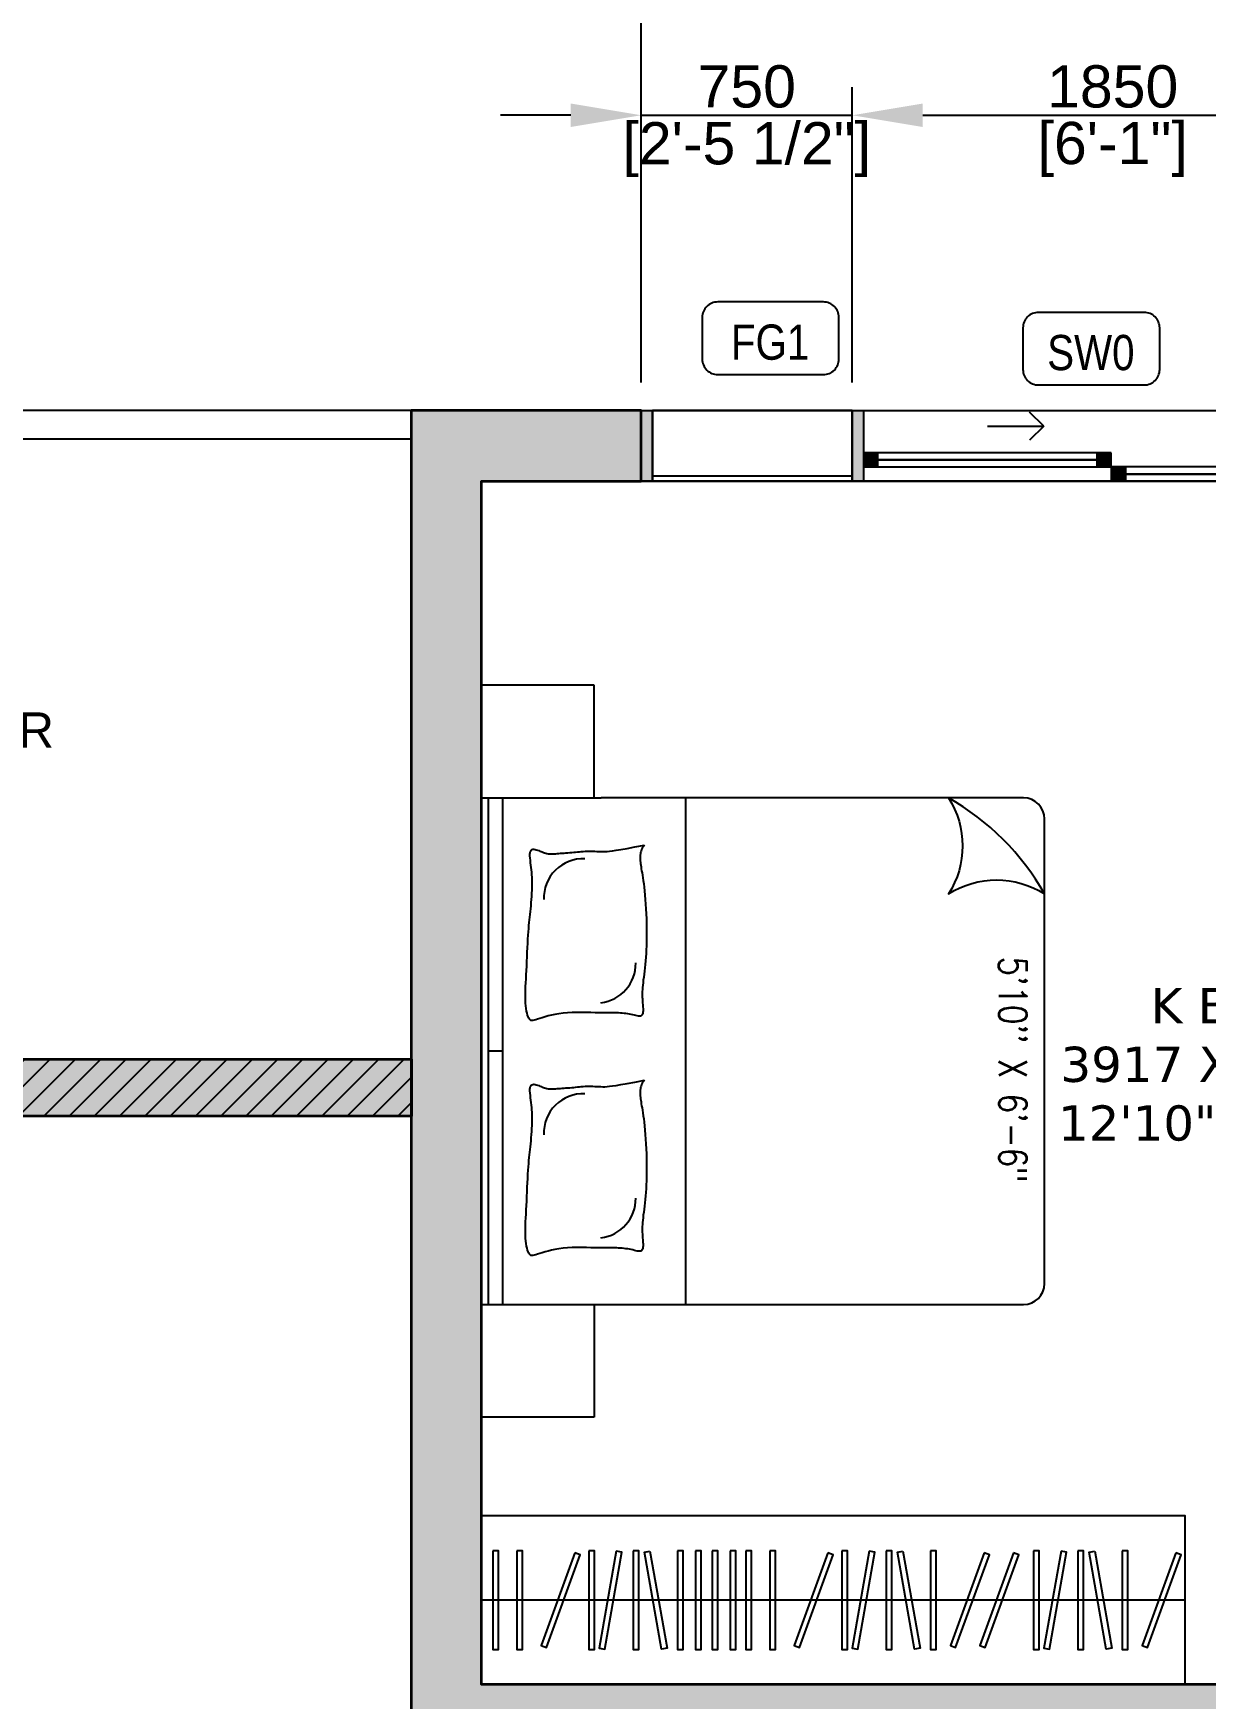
# Model space of a CAD drawing. Header units: millimetres. Extents: x 94643 to 134206, y 115494 to 180803.
# Drawn here: x 115368 to 119533, y 171692 to 177608 of the extents above; entities that cross this region are included whole.
import ezdxf
from ezdxf.enums import TextEntityAlignment as Align

# ---------------------------------------------------------------- set-up
doc = ezdxf.new("R2010")
doc.units = ezdxf.units.MM
doc.linetypes.add('Hidden Line', pattern=[978.055558, 705.555558, -272.5])
for name, color, linetype in [('A-Bed Furniture', 253, 'Continuous'), ('A-Bed Side Table', 253, 'Continuous'), ('A-Dimensions', 4, 'Continuous'), ('A-Hatch', 252, 'Continuous'), ('A-KBR-01-Wardrobe', 253, 'Continuous'), ('A-Railing', 6, 'Continuous'), ('A-Room Boundary', 44, 'Continuous'), ('A-Sofa Center  Table', 253, 'Continuous'), ('A-Text Main', 44, 'Continuous'), ('A-Wardrobe_2500', 252, 'Continuous'), ('A-Window', 4, 'Continuous')]:
    doc.layers.add(name, color=color, linetype=linetype)
doc.layers.add('A-Wall', color=240, linetype='Continuous', lineweight=35)
doc.styles.add('2024-08-29_TOWER-A$0$simplex-0.8', font='simplex.shx', dxfattribs={"width": 0.8})
doc.styles.add('3BHK  WEST_UN-2$0$2024-08-30_TOWER-C$0$simplex-0.8', font='simplex.shx', dxfattribs={"width": 0.8})
doc.styles.add('3BHK  WEST_UN-2$0$grid_text', font='verdana.ttf')
doc.styles.add('ARIAL', font='ARIALN.TTF')
doc.styles.add('Core_Typ-TA$0$Standard', font='arial.ttf')
doc.styles.add('S', font='arial.ttf', dxfattribs={"height": 150})
doc.dimstyles.new('DIMSMALL', dxfattribs={"dimtxt": 150, "dimasz": 250, "dimexe": 100, "dimexo": 100, "dimgap": 25, "dimtad": 1, "dimdec": 0, "dimzin": 0, "dimdsep": 46, "dimtxsty": 'S', "dimcen": 0, "dimdle": 100, "dimclrd": 8, "dimclre": 8, "dimclrt": 256, "dimazin": 0, "dimtfac": 1, "dimtdec": 0, "dimtix": 1, "dimtmove": 0, "dimatfit": 3, "dimldrblk": '12_DatumFilled', "dimfxl": 1, "dimtolj": 1, "dimtzin": 0, "dimlwd": -1, "dimlwe": -1, "dimarcsym": 1})

# ---------------------------------------------------------------- blocks, each defined once
blk = doc.blocks.new('Core & corridor')
at = {"linetype": 'Continuous'}
h = blk.add_hatch(dxfattribs=at)
h.set_pattern_fill('ANSI31', color=256, scale=20)
h.set_pattern_definition([(45, (9094.61, 11413.763), (-44.90128, 44.90128), [])])
h.paths.add_polyline_path([(14695.1, 50838.9), (16097.2, 50838.9), (16097.2, 51038.9), (14695.1, 51038.9)])
h.paths.add_polyline_path([(10846, 12913.8), (14684.7, 12913.8), (14684.7, 13113.9), (10846, 13113.9)])
h.paths.add_polyline_path([(20834.7, 15114.5), (20834.7, 13113.9), (21034.8, 13113.9), (21034.8, 15114.5)])
at = {"layer": 'A-Hatch'}
h = blk.add_hatch(color=256, dxfattribs=at)
h.dxf.hatch_style = 1
h.paths.add_polyline_path([(16097.2, 50838.9), (16097.2, 51038.9), (14695.1, 51038.9), (14695.1, 50838.9)])
at = {"layer": 'A-Railing'}
blk.add_lwpolyline([(12770.1, 53243.9), (16097.2, 53243.9), (16097.2, 53343.9), (12770.1, 53343.9)], close=True, dxfattribs=at)
at = {"layer": 'A-Wall'}
blk.add_lwpolyline([(14695.1, 50838.9), (16097.2, 50838.9), (16097.2, 51038.9), (14695.1, 51038.9)], close=True, dxfattribs=at)
at = {"layer": 'A-Text Main', "insert": (14423.5, 52103.5), "char_height": 125, "width": 978.285, "attachment_point": 5, "line_spacing_factor": 1.010232, "style": 'Core_Typ-TA$0$Standard'}
blk.add_mtext('PLANTER BOX', dxfattribs=at)
blk = doc.blocks.new('*D254')
at = {"layer": 'A-Dimensions', "color": 8, "transparency": 16777216}
for p, q in [((117527.8, 176367.7), (117527.8, 177416.9)), ((118277.8, 176367.7), (118277.8, 177416.9)), ((117277.8, 177316.9), (117027.8, 177316.9)), ((117527.8, 177316.9), (118277.8, 177316.9)), ((118527.8, 177316.9), (118777.8, 177316.9))]:
    blk.add_line(p, q, dxfattribs=at)
for points in [[(117277.8, 177358.6), (117277.8, 177275.3), (117527.8, 177316.9)], [(118527.8, 177358.6), (118527.8, 177275.3), (118277.8, 177316.9)]]:
    blk.add_solid(points, dxfattribs=at)
at = {"layer": 'Defpoints', "color": 0, "transparency": 16777216}
for p in [(118277.8, 177316.9), (117527.8, 176267.7), (118277.8, 176267.7)]:
    blk.add_point(p, dxfattribs=at)
at = {"layer": 'A-Dimensions', "lineweight": 30, "transparency": 16777216, "char_height": 150, "attachment_point": 5, "style": 'S'}
for s, insert in [('\\A1;750', (117902.8, 177418.5)), ('\\A1;[2\'-5 1/2"]', (117902.8, 177194.8))]:
    blk.add_mtext(s, dxfattribs=dict(at, insert=insert))
blk = doc.blocks.new('12_DatumFilled')
at = {"color": 8, "linetype": 'ByBlock'}
blk.add_solid([(0, 0.577), (-1, 0), (0, -0.577)], dxfattribs=at)
blk = doc.blocks.new('*D255')
at = {"layer": 'A-Dimensions', "color": 8, "transparency": 16777216}
for p, q in [((118277.8, 176367.7), (118277.8, 177416.9)), ((120127.8, 176367.7), (120127.8, 177416.9)), ((118527.8, 177316.9), (119877.8, 177316.9))]:
    blk.add_line(p, q, dxfattribs=at)
for points in [[(118527.8, 177358.6), (118527.8, 177275.3), (118277.8, 177316.9)], [(119877.8, 177358.6), (119877.8, 177275.3), (120127.8, 177316.9)]]:
    blk.add_solid(points, dxfattribs=at)
at = {"layer": 'Defpoints', "color": 0, "transparency": 16777216}
for p in [(120127.8, 177316.9), (118277.8, 176267.7), (120127.8, 176267.7)]:
    blk.add_point(p, dxfattribs=at)
at = {"layer": 'A-Dimensions', "lineweight": 30, "transparency": 16777216, "char_height": 150, "attachment_point": 5, "style": 'S'}
for s, insert in [('\\A1;1850', (119202.8, 177418.5)), ('\\A1;[6\'-1"]', (119202.8, 177195.8))]:
    blk.add_mtext(s, dxfattribs=dict(at, insert=insert))
blk = doc.blocks.new('*D272')
at = {"layer": 'A-Dimensions', "color": 8, "linetype": 'Continuous', "transparency": 16777216}
for p, q in [((117527.8, 176367.7), (117527.8, 177989.5)), ((120879.8, 176367.7), (120879.8, 177989.5)), ((117777.8, 177889.5), (120629.8, 177889.5))]:
    blk.add_line(p, q, dxfattribs=at)
for points in [[(117777.8, 177931.1), (117777.8, 177847.8), (117527.8, 177889.5)], [(120629.8, 177931.1), (120629.8, 177847.8), (120879.8, 177889.5)]]:
    blk.add_solid(points, dxfattribs=at)
at = {"layer": 'Defpoints', "color": 0, "linetype": 'Continuous', "transparency": 16777216}
for p in [(120879.8, 177889.5), (117527.8, 176267.7), (120879.8, 176267.7)]:
    blk.add_point(p, dxfattribs=at)
at = {"layer": 'A-Dimensions', "linetype": 'Continuous', "transparency": 16777216, "char_height": 150, "attachment_point": 5, "style": 'S'}
for s, insert in [('\\A1;3352', (119203.8, 177991.1)), ("\\A1;[11']", (119203.8, 177768.4))]:
    blk.add_mtext(s, dxfattribs=dict(at, insert=insert))
blk = doc.blocks.new('A$Cf35f70e6')
at = {"layer": 'A-Window', "linetype": 'Continuous'}
for points in [[(-3350, 0), (-3350, -250), (-3310, -250), (-3310, 0)], [(-2560, 0), (-2600, 0), (-2600, -250), (-2560, -250)], [(-750, 0), (-790, 0), (-790, -250), (-750, -250)], [(0, -250), (0, 0), (-40, 0), (-40, -250)], [(-2560, -200), (-2510, -200), (-2510, -150), (-2560, -150)], [(-1680, -150), (-1730, -150), (-1730, -200), (-1680, -200)], [(-1680, -250), (-1630, -250), (-1630, -200), (-1680, -200)], [(-790, -200), (-840, -200), (-840, -250), (-790, -250)]]:
    blk.add_hatch(color=256, dxfattribs=at).paths.add_polyline_path(points)
at = {"layer": 'A-Window', "linetype": 'Hidden Line'}
blk.add_line((-3350, 0), (0, 0), dxfattribs=at)
at = {"layer": 'A-Window', "linetype": 'Continuous'}
for p, q in [((-3350, -250), (-3350, 0)), ((-3350, 0), (0, 0)), ((-3350, 0), (-3310, 0)), ((-3350, -250), (-3350, 0)), ((-3350, -250), (-3350, 0)), ((-3350, -250), (-3350, 0)), ((-3310, 0), (-3310, -250)), ((-2600, 0), (-3310, 0)), ((-2600, -250), (-2600, 0)), ((-2600, 0), (-2560, 0)), ((-2560, 0), (-2560, -250)), ((-790, -250), (-790, 0)), ((-790, 0), (-750, 0)), ((-750, 0), (-750, -250)), ((-40, 0), (-750, 0)), ((-40, -250), (-40, 0)), ((-40, 0), (0, 0)), ((0, -250), (0, 0)), ((0, 0), (0, -250)), ((0, -250), (0, 0)), ((0, -250), (0, 0)), ((-2120, -55), (-1920, -55)), ((-1920, -55), (-1970, -5)), ((-1920, -55), (-1970, -105)), ((-2510, -150), (-2560, -150)), ((-2560, -150), (-2560, -200)), ((-2510, -200), (-2510, -150)), ((-2510, -175), (-1730, -175)), ((-1680, -150), (-1730, -150)), ((-1730, -150), (-1730, -200)), ((-1680, -200), (-1680, -150)), ((-3310, -232), (-2600, -232)), ((-2560, -200), (-2510, -200)), ((-1730, -200), (-1680, -200)), ((-1630, -200), (-1680, -200)), ((-1680, -200), (-1680, -250)), ((-1630, -250), (-1630, -200)), ((-1630, -225), (-840, -225)), ((-790, -200), (-840, -200)), ((-840, -200), (-840, -250)), ((-790, -250), (-790, -200)), ((-40, -232), (-750, -232)), ((-3350, -250), (0, -250)), ((-3310, -250), (-3350, -250)), ((-2560, -250), (-2600, -250)), ((-1680, -250), (-1630, -250)), ((-840, -250), (-790, -250)), ((-750, -250), (-790, -250)), ((0, -250), (-40, -250))]:
    blk.add_line(p, q, dxfattribs=at)
at = {"layer": 'A-Window', "linetype": 'Continuous', "flags": 128}
for points in [[(-2600, -250), (-3310, -250), (-3310, 0), (-2600, 0)], [(-40, 0), (-750, 0), (-750, -250), (-40, -250)], [(-2510, -175), (-1730, -175), (-1730, -150), (-2510, -150)], [(-2510, -200), (-1730, -200), (-1730, -175), (-2510, -175)], [(-1630, -225), (-840, -225), (-840, -200), (-1630, -200)], [(-1630, -250), (-840, -250), (-840, -225), (-1630, -225)]]:
    blk.add_lwpolyline(points, close=True, dxfattribs=at)
blk = doc.blocks.new('3BHK  WEST_UN-2$0$wardrobe fur')
at = {"layer": 'A-KBR-01-Wardrobe', "ltscale": 600}
for points in [[(36552.1, -50814.3), (36552.1, -51414.3), (39052.1, -51414.3), (39052.1, -50814.3)], [(38337.1, -50946.4), (38217.4, -51275.3), (38236.2, -51282.1), (38355.9, -50953.3)], [(38441.9, -50946.4), (38322.2, -51275.3), (38341, -51282.1), (38460.7, -50953.3)], [(38513.3, -50939.3), (38513.3, -51289.3), (38533.3, -51289.3), (38533.3, -50939.3)], [(38610.6, -50940.2), (38549.8, -51284.9), (38569.5, -51288.4), (38630.3, -50943.7)], [(38670.4, -50939.3), (38670.4, -51289.3), (38690.4, -51289.3), (38690.4, -50939.3)], [(38730.1, -50940.2), (38790.8, -51284.9), (38771.1, -51288.4), (38710.4, -50943.7)], [(38828.3, -50939.3), (38828.3, -51289.3), (38848.3, -51289.3), (38848.3, -50939.3)], [(39018.2, -50946.4), (38898.5, -51275.3), (38917.3, -51282.1), (39037, -50953.3)]]:
    blk.add_lwpolyline(points, close=True, dxfattribs=at)
blk.add_lwpolyline([(39052.1, -51114.3), (36552.1, -51114.3)], dxfattribs=at)
at = {"layer": 'A-Wardrobe_2500', "linetype": 'Continuous'}
for points in [[(36592.5, -50939.3), (36592.5, -51289.3), (36612.5, -51289.3), (36612.5, -50939.3)], [(36677, -50939.3), (36677, -51289.3), (36697, -51289.3), (36697, -50939.3)], [(36883.9, -50946.4), (36764.2, -51275.3), (36783, -51282.1), (36902.7, -50953.3)], [(36933.4, -50939.3), (36933.4, -51289.3), (36953.4, -51289.3), (36953.4, -50939.3)], [(37030.7, -50940.2), (36969.9, -51284.9), (36989.6, -51288.4), (37050.4, -50943.7)], [(37090.5, -50939.3), (37090.5, -51289.3), (37110.5, -51289.3), (37110.5, -50939.3)], [(37150.2, -50940.2), (37211, -51284.9), (37191.3, -51288.4), (37130.5, -50943.7)], [(37248.4, -50939.3), (37248.4, -51289.3), (37268.4, -51289.3), (37268.4, -50939.3)], [(37311.6, -50939.3), (37311.6, -51289.3), (37331.6, -51289.3), (37331.6, -50939.3)], [(37371.8, -50939.3), (37371.8, -51289.3), (37391.8, -51289.3), (37391.8, -50939.3)], [(37435.3, -50939.3), (37435.3, -51289.3), (37455.3, -51289.3), (37455.3, -50939.3)], [(37491.3, -50939.3), (37491.3, -51289.3), (37511.3, -51289.3), (37511.3, -50939.3)], [(37575.8, -50939.3), (37575.8, -51289.3), (37595.8, -51289.3), (37595.8, -50939.3)], [(37782.6, -50946.4), (37662.9, -51275.3), (37681.7, -51282.1), (37801.4, -50953.3)], [(37832.2, -50939.3), (37832.2, -51289.3), (37852.2, -51289.3), (37852.2, -50939.3)], [(37929.5, -50940.2), (37868.7, -51284.9), (37888.4, -51288.4), (37949.2, -50943.7)], [(37989.3, -50939.3), (37989.3, -51289.3), (38009.3, -51289.3), (38009.3, -50939.3)], [(38049, -50940.2), (38109.7, -51284.9), (38090, -51288.4), (38029.3, -50943.7)], [(38147.2, -50939.3), (38147.2, -51289.3), (38167.2, -51289.3), (38167.2, -50939.3)]]:
    blk.add_lwpolyline(points, close=True, dxfattribs=at)
blk = doc.blocks.new('2024-08-29_TOWER-A$0$WNTG')
at = {"layer": 'A-Text Main'}
blk.add_lwpolyline([(-187.8, 246.2), (187.8, 246.2, -0.414214), (242.8, 191.2), (242.8, 43.3, -0.414214), (187.8, -11.7), (-187.8, -11.7, -0.414214), (-242.8, 43.3), (-242.8, 191.2, -0.414214)], format="xyb", close=True, dxfattribs=at)
at = {"layer": 'A-Text Main', "style": '2024-08-29_TOWER-A$0$simplex-0.8', "width": 0.8}
blk.add_attdef('WNTG', text='', height=150, dxfattribs=at).set_placement((-1.6, 43), align=Align.CENTER)
blk = doc.blocks.new('3BHK  WEST_UN-2$0$2024-08-30_TOWER-C$0$king size bed')
at = {"layer": 'A-Bed Furniture'}
for p, q in [((0.825, 2), (-0.825, 2)), ((-0.9, 1.925), (-0.9, 0.425)), ((0.9, 0), (0.9, 1.925)), ((-0.9, 0.725), (0.9, 0.725)), ((-0.9, 0), (-0.9, 0.425)), ((0.9, 0.075), (-0.9, 0.075)), ((0, 0.075), (0, 0.025)), ((0, 0.075), (0, 0.075))]:
    blk.add_line(p, q, dxfattribs=at)
blk.add_lwpolyline([(-0.9, 1.6586, -0.292894), (-0.5586, 1.6586, -0.292894), (-0.5586, 2, 0.136668)], format="xyb", close=True, dxfattribs=at)
for points in [[(-0.7317, 0.5787), (-0.7264, 0.5744), (-0.7213, 0.571), (-0.7162, 0.5684), (-0.7111, 0.5664), (-0.7061, 0.5651), (-0.7012, 0.5642), (-0.6963, 0.5637), (-0.6914, 0.5635), (-0.6866, 0.5634), (-0.6818, 0.5635), (-0.6768, 0.5638), (-0.6717, 0.5642), (-0.6663, 0.5648), (-0.6607, 0.5656), (-0.6547, 0.5665), (-0.6482, 0.5675), (-0.6412, 0.5687), (-0.6335, 0.5701), (-0.6252, 0.5715), (-0.6161, 0.573), (-0.606, 0.5745), (-0.595, 0.576), (-0.5828, 0.5775), (-0.5695, 0.5789), (-0.5549, 0.5803), (-0.5392, 0.5815), (-0.5227, 0.5827), (-0.5057, 0.5837), (-0.4883, 0.5846), (-0.4708, 0.5853), (-0.4535, 0.5858), (-0.4365, 0.5862), (-0.4202, 0.5864), (-0.4044, 0.5863), (-0.3893, 0.5861), (-0.3746, 0.5857), (-0.3605, 0.5852), (-0.3468, 0.5844), (-0.3335, 0.5835), (-0.3207, 0.5825), (-0.3082, 0.5813), (-0.2962, 0.58), (-0.2845, 0.5786), (-0.2734, 0.5772), (-0.2628, 0.5759), (-0.2528, 0.5746), (-0.2434, 0.5735), (-0.2347, 0.5725), (-0.2266, 0.5718), (-0.2191, 0.5712), (-0.2121, 0.5708), (-0.2053, 0.5707), (-0.1987, 0.5707), (-0.1922, 0.5708), (-0.1856, 0.5712), (-0.1788, 0.5716), (-0.1717, 0.5722), (-0.1644, 0.5728), (-0.1572, 0.5733), (-0.1503, 0.5736), (-0.1438, 0.5737), (-0.138, 0.5733), (-0.1331, 0.5723), (-0.1292, 0.5707), (-0.1265, 0.5684), (-0.125, 0.5655), (-0.1243, 0.5619), (-0.1245, 0.5577), (-0.1252, 0.5531), (-0.1263, 0.5481), (-0.1276, 0.5428), (-0.129, 0.5372), (-0.1303, 0.5313), (-0.1315, 0.5253), (-0.1326, 0.5192), (-0.1336, 0.5129), (-0.1344, 0.5065), (-0.135, 0.5), (-0.1355, 0.4935), (-0.1359, 0.4869), (-0.1361, 0.4802), (-0.1362, 0.4734), (-0.1361, 0.4661), (-0.1361, 0.4583), (-0.136, 0.4496), (-0.136, 0.4399), (-0.1361, 0.4291), (-0.1363, 0.4169), (-0.1366, 0.4031), (-0.137, 0.3881), (-0.1373, 0.3722), (-0.1376, 0.3556), (-0.1376, 0.3388), (-0.1372, 0.322), (-0.1365, 0.3055), (-0.1352, 0.2896), (-0.1333, 0.2747), (-0.1309, 0.2608), (-0.1281, 0.248), (-0.1252, 0.2361), (-0.1221, 0.2253), (-0.1191, 0.2155), (-0.1163, 0.2068), (-0.1137, 0.1992), (-0.1117, 0.1927), (-0.1101, 0.1871), (-0.1093, 0.1824), (-0.1091, 0.1785), (-0.1097, 0.1751), (-0.1113, 0.1723), (-0.1138, 0.1697), (-0.1175, 0.1675), (-0.1222, 0.1653), (-0.1281, 0.1633), (-0.135, 0.1615), (-0.1427, 0.1599), (-0.1514, 0.1585), (-0.1607, 0.1573), (-0.1708, 0.1564), (-0.1814, 0.1559), (-0.1926, 0.1556), (-0.2043, 0.1557), (-0.2165, 0.1559), (-0.2293, 0.1564), (-0.2427, 0.1571), (-0.2567, 0.1578), (-0.2713, 0.1586), (-0.2866, 0.1594), (-0.3025, 0.1602), (-0.3188, 0.1609), (-0.3353, 0.1617), (-0.3517, 0.1624), (-0.3678, 0.1632), (-0.3834, 0.164), (-0.3982, 0.1648), (-0.412, 0.1656), (-0.4246, 0.1665), (-0.4362, 0.1674), (-0.4469, 0.1684), (-0.457, 0.1694), (-0.4668, 0.1704), (-0.4763, 0.1715), (-0.486, 0.1725), (-0.4959, 0.1736), (-0.5062, 0.1747), (-0.517, 0.1757), (-0.5279, 0.1767), (-0.539, 0.1776), (-0.5501, 0.1784), (-0.561, 0.1791), (-0.5717, 0.1796), (-0.5819, 0.18), (-0.5916, 0.1802), (-0.6009, 0.1801), (-0.6099, 0.1799), (-0.6186, 0.1796), (-0.6271, 0.179), (-0.6355, 0.1783), (-0.6439, 0.1774), (-0.6524, 0.1765), (-0.6611, 0.1753), (-0.6697, 0.1742), (-0.6782, 0.1732), (-0.6862, 0.1724), (-0.6937, 0.1719), (-0.7004, 0.1719), (-0.7061, 0.1725), (-0.7107, 0.1738), (-0.714, 0.1758), (-0.7161, 0.1786), (-0.7172, 0.1819), (-0.7174, 0.1857), (-0.7169, 0.1898), (-0.7159, 0.1942), (-0.7145, 0.1987), (-0.7128, 0.2031), (-0.7112, 0.2074), (-0.7095, 0.2117), (-0.7078, 0.2158), (-0.7063, 0.2199), (-0.7048, 0.2239), (-0.7035, 0.228), (-0.7025, 0.2321), (-0.7017, 0.2362), (-0.7011, 0.2403), (-0.7009, 0.2446), (-0.7008, 0.249), (-0.701, 0.2536), (-0.7012, 0.2584), (-0.7016, 0.2634), (-0.7021, 0.2687), (-0.7025, 0.2744), (-0.703, 0.2803), (-0.7035, 0.2866), (-0.7039, 0.2931), (-0.7044, 0.2998), (-0.7049, 0.3066), (-0.7054, 0.3135), (-0.706, 0.3204), (-0.7066, 0.3273), (-0.7073, 0.3341), (-0.708, 0.3409), (-0.7088, 0.3476), (-0.7094, 0.3543), (-0.71, 0.361), (-0.7105, 0.3677), (-0.7108, 0.3745), (-0.7109, 0.3813), (-0.7108, 0.3882), (-0.7105, 0.3952), (-0.7101, 0.4023), (-0.7097, 0.4094), (-0.7093, 0.4165), (-0.7091, 0.4237), (-0.7089, 0.431), (-0.709, 0.4383), (-0.7094, 0.4457), (-0.7103, 0.4542), (-0.7116, 0.4646), (-0.7137, 0.4778), (-0.7166, 0.4949), (-0.7205, 0.5168), (-0.7255, 0.5444), (-0.7317, 0.5787)], [(0.1033, 0.5787), (0.1086, 0.5744), (0.1137, 0.571), (0.1188, 0.5684), (0.1239, 0.5664), (0.1289, 0.5651), (0.1338, 0.5642), (0.1387, 0.5637), (0.1436, 0.5635), (0.1484, 0.5634), (0.1532, 0.5635), (0.1582, 0.5638), (0.1633, 0.5642), (0.1687, 0.5648), (0.1743, 0.5656), (0.1803, 0.5665), (0.1868, 0.5675), (0.1938, 0.5687), (0.2015, 0.5701), (0.2098, 0.5715), (0.2189, 0.573), (0.229, 0.5745), (0.24, 0.576), (0.2522, 0.5775), (0.2655, 0.5789), (0.2801, 0.5803), (0.2958, 0.5815), (0.3123, 0.5827), (0.3293, 0.5837), (0.3467, 0.5846), (0.3642, 0.5853), (0.3815, 0.5858), (0.3985, 0.5862), (0.4148, 0.5864), (0.4306, 0.5863), (0.4457, 0.5861), (0.4604, 0.5857), (0.4745, 0.5852), (0.4882, 0.5844), (0.5015, 0.5835), (0.5143, 0.5825), (0.5268, 0.5813), (0.5388, 0.58), (0.5505, 0.5786), (0.5616, 0.5772), (0.5722, 0.5759), (0.5822, 0.5746), (0.5916, 0.5735), (0.6003, 0.5725), (0.6084, 0.5718), (0.6159, 0.5712), (0.6229, 0.5708), (0.6297, 0.5707), (0.6363, 0.5707), (0.6428, 0.5708), (0.6494, 0.5712), (0.6562, 0.5716), (0.6633, 0.5722), (0.6706, 0.5728), (0.6778, 0.5733), (0.6847, 0.5736), (0.6912, 0.5737), (0.697, 0.5733), (0.7019, 0.5723), (0.7058, 0.5707), (0.7085, 0.5684), (0.71, 0.5655), (0.7107, 0.5619), (0.7105, 0.5577), (0.7098, 0.5531), (0.7087, 0.5481), (0.7074, 0.5428), (0.706, 0.5372), (0.7047, 0.5313), (0.7035, 0.5253), (0.7024, 0.5192), (0.7014, 0.5129), (0.7006, 0.5065), (0.7, 0.5), (0.6995, 0.4935), (0.6991, 0.4869), (0.6989, 0.4802), (0.6988, 0.4734), (0.6989, 0.4661), (0.6989, 0.4583), (0.699, 0.4496), (0.699, 0.4399), (0.6989, 0.4291), (0.6987, 0.4169), (0.6984, 0.4031), (0.698, 0.3881), (0.6977, 0.3722), (0.6974, 0.3556), (0.6974, 0.3388), (0.6978, 0.322), (0.6985, 0.3055), (0.6998, 0.2896), (0.7017, 0.2747), (0.7041, 0.2608), (0.7069, 0.248), (0.7098, 0.2361), (0.7129, 0.2253), (0.7159, 0.2155), (0.7187, 0.2068), (0.7213, 0.1992), (0.7233, 0.1927), (0.7249, 0.1871), (0.7257, 0.1824), (0.7259, 0.1785), (0.7253, 0.1751), (0.7237, 0.1723), (0.7212, 0.1697), (0.7175, 0.1675), (0.7128, 0.1653), (0.7069, 0.1633), (0.7, 0.1615), (0.6923, 0.1599), (0.6836, 0.1585), (0.6743, 0.1573), (0.6642, 0.1564), (0.6536, 0.1559), (0.6424, 0.1556), (0.6307, 0.1557), (0.6185, 0.1559), (0.6057, 0.1564), (0.5923, 0.1571), (0.5783, 0.1578), (0.5637, 0.1586), (0.5484, 0.1594), (0.5325, 0.1602), (0.5162, 0.1609), (0.4997, 0.1617), (0.4833, 0.1624), (0.4672, 0.1632), (0.4516, 0.164), (0.4368, 0.1648), (0.423, 0.1656), (0.4104, 0.1665), (0.3988, 0.1674), (0.3881, 0.1684), (0.378, 0.1694), (0.3682, 0.1704), (0.3587, 0.1715), (0.349, 0.1725), (0.3391, 0.1736), (0.3288, 0.1747), (0.318, 0.1757), (0.3071, 0.1767), (0.296, 0.1776), (0.2849, 0.1784), (0.274, 0.1791), (0.2633, 0.1796), (0.2531, 0.18), (0.2434, 0.1802), (0.2341, 0.1801), (0.2251, 0.1799), (0.2164, 0.1796), (0.2079, 0.179), (0.1995, 0.1783), (0.1911, 0.1774), (0.1826, 0.1765), (0.1739, 0.1753), (0.1653, 0.1742), (0.1568, 0.1732), (0.1488, 0.1724), (0.1413, 0.1719), (0.1346, 0.1719), (0.1289, 0.1725), (0.1243, 0.1738), (0.121, 0.1758), (0.1189, 0.1786), (0.1178, 0.1819), (0.1176, 0.1857), (0.1181, 0.1898), (0.1191, 0.1942), (0.1205, 0.1987), (0.1222, 0.2031), (0.1238, 0.2074), (0.1255, 0.2117), (0.1272, 0.2158), (0.1287, 0.2199), (0.1302, 0.2239), (0.1315, 0.228), (0.1325, 0.2321), (0.1333, 0.2362), (0.1339, 0.2403), (0.1341, 0.2446), (0.1342, 0.249), (0.134, 0.2536), (0.1338, 0.2584), (0.1334, 0.2634), (0.1329, 0.2687), (0.1325, 0.2744), (0.132, 0.2803), (0.1315, 0.2866), (0.1311, 0.2931), (0.1306, 0.2998), (0.1301, 0.3066), (0.1296, 0.3135), (0.129, 0.3204), (0.1284, 0.3273), (0.1277, 0.3341), (0.127, 0.3409), (0.1262, 0.3476), (0.1256, 0.3543), (0.125, 0.361), (0.1245, 0.3677), (0.1242, 0.3745), (0.1241, 0.3813), (0.1242, 0.3882), (0.1245, 0.3952), (0.1249, 0.4023), (0.1253, 0.4094), (0.1257, 0.4165), (0.1259, 0.4237), (0.1261, 0.431), (0.126, 0.4383), (0.1256, 0.4457), (0.1247, 0.4542), (0.1234, 0.4646), (0.1213, 0.4778), (0.1184, 0.4949), (0.1145, 0.5168), (0.1095, 0.5444), (0.1033, 0.5787)], [(0.9, 0.025), (-0.9, 0.025)], [(-0.9, 0), (0.9, 0)]]:
    blk.add_lwpolyline(points, dxfattribs=at)
for centre, radius, start, end in [((-0.825, 1.925), 0.075, 89.99998, 179.99998), ((0.825, 1.925), 0.075, 359.99998, 89.99998), ((-0.3124, 0.406), 0.1418, 7.34131, 90.47004), ((0.5226, 0.406), 0.1418, 7.34131, 90.47004), ((-0.545, 0.3601), 0.1387, 177.31907, 272.68089), ((0.29, 0.3601), 0.1387, 177.31907, 272.68089)]:
    blk.add_arc(centre, radius, start, end, dxfattribs=at)
at = {"layer": 'A-Bed Furniture', "ltscale": 5, "insert": (-0.3357, 1.9373), "char_height": 0.1, "width": 1.163145, "attachment_point": 1, "style": '3BHK  WEST_UN-2$0$2024-08-30_TOWER-C$0$simplex-0.8'}
blk.add_mtext('5\'10\'\' X 6\'-6"', dxfattribs=at)
blk = doc.blocks.new('A$Cc487e11b')
at = {"layer": 'A-Sofa Center  Table'}
blk.add_lwpolyline([(400, 400), (0, 400), (0, 0), (400, 0)], close=True, dxfattribs=at)
blk = doc.blocks.new('Unit-2')
at = {"layer": 'A-Hatch', "linetype": 'Continuous'}
h = blk.add_hatch(color=256, dxfattribs=at)
h.dxf.hatch_style = 1
h.paths.add_polyline_path([(-11112.5, 9544.7), (-7098, 9544.7), (-7098, 9794.7), (-11114.6, 9794.7), (-11114.6, 14070.1), (-10547.6, 14070.1), (-10547.6, 14320.1), (-11364.6, 14320.1), (-11364.6, 9197), (-11112.5, 9197)])
h.paths.add_polyline_path([(-5337.6, 13970.8), (-5337.6, 14320.1), (-7197.6, 14320.1), (-7197.6, 14070.1), (-5587.6, 14070.1), (-5587.6, 13970.8)])
h.paths.add_polyline_path([(-3677.6, 14320.1), (-3927.6, 14320.1), (-3927.6, 12653), (-3677.6, 12653), (-3677.6, 14070.1), (-1999.9, 14070.1), (-1999.9, 14320.1)])
h.paths.add_polyline_path([(-5587.6, 13220.8), (-5587.6, 9544.7), (-3677.6, 9544.7), (-3677.6, 9794.7), (-5337.6, 9794.7), (-5337.6, 13220.8)])
h.paths.add_polyline_path([(-250, 9794.7), (-2678, 9794.7), (-2678, 9544.7), (0, 9544.7), (0, 13220.1), (-250, 13220.1)])
h.paths.add_polyline_path([(0, 5755), (-2638, 5755), (-2638, 5505), (-250, 5505), (-250, 0), (0, 0)])
h.paths.add_polyline_path([(-3739.6, 250), (-3739.6, 3195), (-5623.6, 3195), (-5623.6, 2995), (-3939.6, 2995), (-3939.6, 250), (-4565.1, 250), (-4565.1, 0), (-3289.6, 0), (-3289.6, 250)])
h.paths.add_polyline_path([(-7037.6, 1729.3), (-7037.6, 3735), (-7237.6, 3735), (-7237.6, 1729.3)], flags=17)
h.paths.add_polyline_path([(-11114.6, 5532), (-7037.6, 5532), (-7037.6, 4735), (-7237.6, 4735), (-7237.6, 5332), (-11114.6, 5332), (-11114.6, 250), (-8334.7, 250), (-8334.7, 0), (-11364.6, 0), (-11364.6, 7997), (-11114.6, 7997)])
h.paths.add_polyline_path([(-7234.7, 0), (-5315.1, 0), (-5315.1, 250), (-5523.6, 250), (-5523.6, 962.8), (-5623.6, 962.8), (-5623.6, 250), (-7234.7, 250)])
at = {"layer": 'A-Room Boundary', "linetype": 'Continuous'}
blk.add_lwpolyline([(-7197.6, 14070.1), (-11114.6, 14070.1), (-11114.6, 9794.7), (-7197.6, 9794.7)], close=True, dxfattribs=at)
at = {"layer": 'A-Wall'}
blk.add_lwpolyline([(-11112.5, 9544.7), (-7098, 9544.7), (-7098, 9794.7), (-11114.6, 9794.7), (-11114.6, 14070.1), (-10547.6, 14070.1), (-10547.6, 14320.1), (-11364.6, 14320.1), (-11364.6, 9197), (-11112.5, 9197)], close=True, dxfattribs=at)
at = {"layer": 'A-Bed Furniture', "ltscale": 600, "xscale": 1000, "yscale": 1000, "zscale": 1000, "rotation": 270}
blk.add_blockref('3BHK  WEST_UN-2$0$2024-08-30_TOWER-C$0$king size bed', (-11114.6, 12044.7), dxfattribs=at)
at = {"layer": 'A-Bed Side Table', "linetype": 'Continuous'}
blk.add_blockref('A$Cc487e11b', (-11114.6, 12944.7), dxfattribs=at)
at = {"layer": 'A-Bed Side Table', "linetype": 'Continuous', "xscale": -1, "rotation": 180}
blk.add_blockref('A$Cc487e11b', (-11114.6, 11144.7), dxfattribs=at)
at = {"layer": 'A-KBR-01-Wardrobe', "ltscale": 600}
blk.add_blockref('3BHK  WEST_UN-2$0$wardrobe fur', (-47666.7, 61209), dxfattribs=at)
at = {"layer": 'A-Text Main'}
ref = blk.add_blockref('2024-08-29_TOWER-A$0$WNTG', (-10088.1, 14694.6), dxfattribs=dict(at, xscale=-1, rotation=180))
ref.add_attrib('WNTG', 'FG1', dxfattribs={"height": 125, "style": 'ARIAL'}).set_placement((-10089.7, 14501.1), align=Align.CENTER)
ref = blk.add_blockref('2024-08-29_TOWER-A$0$WNTG', (-8948.5, 14657.5), dxfattribs=dict(at, xscale=-1, rotation=180))
ref.add_attrib('WNTG', 'SW0', dxfattribs={"height": 125, "style": 'ARIAL'}).set_placement((-8950.1, 14464), align=Align.CENTER)
at = {"layer": 'A-Window'}
blk.add_blockref('A$Cf35f70e6', (-7197.6, 14320.1), dxfattribs=at)
at = {"layer": 'A-Text Main', "linetype": 'Continuous', "insert": (-8508.5, 11997, 0), "char_height": 125, "width": 1105.011, "attachment_point": 5, "style": '3BHK  WEST_UN-2$0$grid_text'}
blk.add_mtext('K B R\\P3917 X 4275\\P12\'10"x14\'0"', dxfattribs=at)

msp = doc.modelspace()

# ---------------------------------------------------------------- block references
at = {"linetype": 'Continuous'}
msp.add_blockref('Core & corridor', (100615.6, 122923.7), dxfattribs=at)

# ---------------------------------------------------------------- dimensions: what is measured, and where the dimension line sits
at = {"layer": 'A-Dimensions', "linetype": 'Continuous'}
dim = msp.add_linear_dim(base=(120879.8, 177889.5), p1=(117527.8, 176267.7), p2=(120879.8, 176267.7), dimstyle='DIMSMALL', override={"dimpost": '\\X'}, dxfattribs=at)
dim.commit()
dim.dimension.update_dxf_attribs({"geometry": '*D272', "text_midpoint": (119203.8, 177889.5)})
at = {"layer": 'A-Dimensions', "lineweight": 30}
for base, p1, p2, picture, middle in [((118277.8, 177316.9), (117527.8, 176267.7), (118277.8, 176267.7), '*D254', (117902.8, 177316.9)), ((120127.8, 177316.9), (118277.8, 176267.7), (120127.8, 176267.7), '*D255', (119202.8, 177316.9))]:
    dim = msp.add_linear_dim(base=base, p1=p1, p2=p2, dimstyle='DIMSMALL', override={"dimpost": '\\X'}, dxfattribs=at)
    dim.commit()
    dim.dimension.update_dxf_attribs({"geometry": picture, "text_midpoint": middle})

# ---------------------------------------------------------------- next in the draw order: block references
at = {"linetype": 'Continuous'}
msp.add_blockref('Unit-2', (128075.4, 161947.5), dxfattribs=at)

doc.saveas('drawing.dxf')
